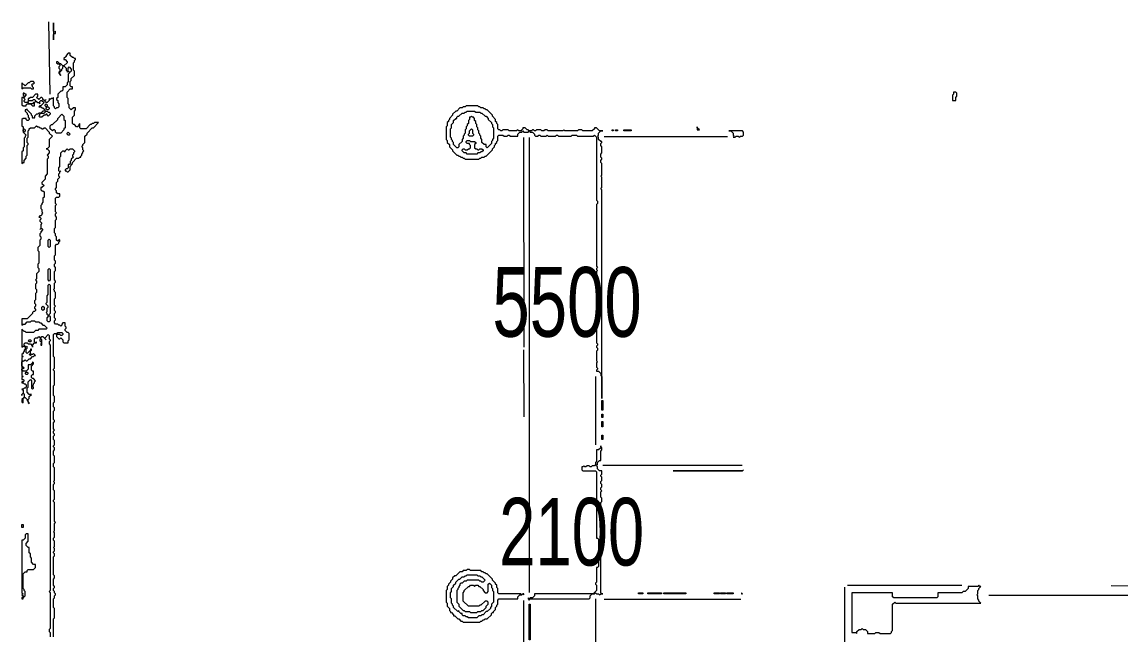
# Model space of a CAD drawing. Extents: x 25 to 4929, y 26 to 3478.
# Drawn here: x 25 to 1070, y 2147 to 2730 of the extents above; entities that cross this region are included whole.
import ezdxf

# ---------------------------------------------------------------- set-up
doc = ezdxf.new("R2010")
doc.units = 0
for name, color, linetype, lineweight in [('OCR_TEXT', 6, 'Continuous', 0), ('TRACE_CURVE', 6, 'Continuous', 0), ('TRACE_STRAIGHT', 5, 'Continuous', 0), ('TRACE_TEXT_SYMBOL', 6, 'Continuous', 0)]:
    doc.layers.add(name, color=color, linetype=linetype, lineweight=lineweight)
doc.styles.add('wqy-unicode', font='wqy-unicode.lff')

msp = doc.modelspace()

# ---------------------------------------------------------------- linework, layer by layer
at = {"layer": 'TRACE_CURVE', "color": 6}
for points in [[(69, 2700), (67, 2698), (67, 2697), (65, 2695), (65, 2694), (66, 2694), (68, 2692), (68, 2691), (65, 2688), (64, 2688), (62, 2690), (61, 2690), (59, 2692), (58, 2692), (58, 2691), (59, 2690), (60, 2690), (61, 2689), (61, 2688), (60, 2687), (60, 2686), (61, 2685), (61, 2683), (60, 2682), (60, 2681), (62, 2679), (61, 2680), (61, 2682), (63, 2684), (63, 2685), (64, 2686), (64, 2687), (65, 2688), (67, 2686), (67, 2684), (68, 2683), (68, 2682), (69, 2683), (70, 2682), (70, 2681), (69, 2680), (69, 2673), (68, 2672), (68, 2670), (66, 2668), (64, 2668), (64, 2665), (63, 2664), (62, 2664), (59, 2661), (59, 2658), (58, 2657), (58, 2656), (59, 2655), (59, 2653), (60, 2652), (60, 2649), (59, 2648), (58, 2648), (57, 2647), (56, 2648), (56, 2649), (55, 2650), (55, 2658)], [(76, 2694), (76, 2695), (75, 2695), (74, 2696), (73, 2696), (71, 2698), (71, 2700), (69, 2700)], [(80, 2601), (81, 2601), (81, 2602), (82, 2603), (82, 2604), (83, 2605), (83, 2606), (84, 2607), (83, 2608), (83, 2610), (82, 2611), (83, 2612), (83, 2613), (85, 2615), (85, 2621), (87, 2623), (87, 2624), (92, 2629), (93, 2629), (98, 2634), (94, 2634), (93, 2633), (92, 2633), (91, 2632), (90, 2632), (86, 2628), (81, 2628), (80, 2629), (80, 2633), (79, 2632), (79, 2631), (78, 2630), (77, 2630), (75, 2632), (74, 2632), (73, 2633), (73, 2639), (75, 2641), (75, 2645), (76, 2646), (76, 2648), (74, 2648), (72, 2646), (70, 2648), (70, 2651), (69, 2652), (69, 2657), (68, 2658), (68, 2663), (71, 2666), (73, 2666), (73, 2668), (72, 2668), (71, 2669), (71, 2673), (72, 2674), (72, 2676), (75, 2679), (75, 2683), (74, 2684), (74, 2691), (75, 2692), (75, 2693), (76, 2694)], [(55, 2658), (54, 2657), (53, 2657), (52, 2656), (51, 2657), (51, 2655), (49, 2653), (48, 2653), (47, 2654), (47, 2655), (48, 2656), (47, 2655), (46, 2655), (45, 2656), (45, 2657), (44, 2658), (43, 2658), (41, 2656), (39, 2658), (40, 2659), (40, 2661), (38, 2661), (35, 2658), (33, 2658), (32, 2657), (31, 2657), (31, 2654), (30, 2653), (28, 2653), (27, 2654), (27, 2655), (28, 2656), (27, 2657), (27, 2658), (29, 2660), (29, 2661), (28, 2661), (27, 2662), (26, 2662), (26, 2660), (27, 2659), (26, 2658), (25, 2658), (25, 2651), (26, 2650), (29, 2650), (29, 2651), (30, 2652), (33, 2652), (35, 2650), (37, 2650), (37, 2653), (38, 2654), (39, 2654), (40, 2653), (41, 2653), (42, 2652), (42, 2654), (43, 2655), (44, 2655), (46, 2653), (43, 2650), (42, 2650), (41, 2649)], [(41, 2649), (43, 2649), (44, 2648), (45, 2648), (47, 2646), (46, 2645), (45, 2645), (43, 2643), (41, 2643), (40, 2642), (39, 2642), (37, 2640), (37, 2639), (36, 2638), (35, 2639), (35, 2640), (34, 2641), (34, 2642), (30, 2646), (30, 2647), (29, 2646), (28, 2646), (28, 2645), (30, 2643), (30, 2642), (31, 2641), (31, 2639), (32, 2638), (32, 2637), (31, 2636), (30, 2636), (29, 2637), (29, 2638), (26, 2638), (25, 2637), (25, 2631), (26, 2630), (26, 2625), (29, 2622), (28, 2621), (28, 2620), (27, 2619), (27, 2611), (26, 2610), (26, 2607), (25, 2606), (25, 2595), (26, 2596), (27, 2596), (27, 2598), (29, 2600), (29, 2602), (30, 2603), (30, 2612), (31, 2613), (31, 2614), (30, 2615), (30, 2619), (31, 2620), (31, 2626), (32, 2627), (32, 2628), (33, 2629), (37, 2629)], [(448, 2650), (447, 2649), (445, 2649), (444, 2648), (442, 2648), (439, 2645), (438, 2645), (435, 2642), (435, 2641), (432, 2638), (432, 2637), (431, 2636), (431, 2635), (430, 2634), (430, 2631), (429, 2630), (429, 2618), (430, 2617), (430, 2615), (432, 2613), (432, 2611), (435, 2608), (435, 2607), (439, 2603), (440, 2603), (441, 2602), (442, 2602), (443, 2601), (444, 2601), (445, 2600), (446, 2600), (447, 2599), (460, 2599), (461, 2600), (462, 2600), (463, 2601), (465, 2601), (466, 2602), (467, 2602), (473, 2608), (473, 2609), (475, 2611), (475, 2612), (476, 2613), (476, 2614), (477, 2615), (477, 2616), (478, 2617), (478, 2621), (479, 2622), (483, 2622), (484, 2621), (487, 2621), (488, 2622), (489, 2622), (490, 2621), (497, 2621), (497, 2623), (499, 2625), (501, 2625), (502, 2626), (503, 2625), (507, 2625), (508, 2626)], [(507, 2627), (506, 2627), (504, 2629), (502, 2629), (502, 2628), (500, 2626), (498, 2626), (497, 2627), (496, 2626), (489, 2626), (488, 2627), (483, 2627), (482, 2626), (481, 2626), (480, 2627), (479, 2627), (478, 2628), (478, 2632), (477, 2633), (477, 2634), (476, 2635), (476, 2637), (473, 2640), (473, 2641), (468, 2646), (467, 2646), (466, 2647), (465, 2647), (464, 2648), (462, 2648), (461, 2649), (460, 2649), (459, 2650), (448, 2650)], [(440, 2610), (439, 2610), (436, 2613), (436, 2615), (435, 2616), (435, 2617), (434, 2618), (434, 2619), (433, 2620), (433, 2628), (434, 2629), (434, 2632), (436, 2634), (436, 2636), (438, 2638), (439, 2638), (439, 2639), (440, 2640), (441, 2640), (444, 2643), (446, 2643), (447, 2644), (448, 2644)], [(448, 2644), (449, 2645), (456, 2645), (457, 2644), (461, 2644), (462, 2643), (463, 2643), (466, 2640), (467, 2640), (469, 2638), (469, 2637), (472, 2634), (472, 2633), (473, 2632), (473, 2630), (474, 2629), (474, 2619), (473, 2618), (473, 2617), (472, 2616), (472, 2614), (468, 2610), (467, 2611), (467, 2613), (465, 2613), (463, 2615), (463, 2618), (462, 2619), (462, 2621), (461, 2622), (461, 2623), (460, 2624), (460, 2626), (459, 2627), (459, 2629), (458, 2630), (458, 2632), (457, 2633), (457, 2635), (456, 2636), (456, 2638), (455, 2639), (454, 2639), (453, 2640), (452, 2639), (451, 2639), (451, 2637), (450, 2636), (450, 2633), (449, 2632), (449, 2631), (448, 2630), (448, 2628), (447, 2627), (447, 2624), (446, 2623), (446, 2622), (445, 2621), (445, 2619), (444, 2618), (444, 2616), (441, 2613), (441, 2611), (440, 2610)], [(37, 2629), (39, 2631), (40, 2630), (41, 2630), (42, 2629), (43, 2629), (44, 2628), (45, 2628), (46, 2629), (47, 2629), (51, 2625), (51, 2624), (54, 2621), (51, 2618), (51, 2611), (49, 2609), (48, 2609), (49, 2609), (51, 2607), (51, 2605), (49, 2603), (50, 2602), (50, 2600), (49, 2599), (49, 2585), (47, 2583), (47, 2580), (44, 2577), (44, 2576), (46, 2574), (44, 2572), (43, 2572), (43, 2570), (44, 2569), (45, 2569), (46, 2568), (46, 2563), (45, 2562), (45, 2558), (44, 2557), (44, 2556), (43, 2555), (43, 2552), (44, 2551), (44, 2549), (45, 2548), (44, 2547), (44, 2546), (43, 2545), (42, 2545), (41, 2544), (42, 2544), (43, 2543), (43, 2542), (42, 2541), (42, 2540), (44, 2538), (43, 2537), (43, 2533), (42, 2532), (43, 2533), (44, 2533), (45, 2532), (43, 2530)], [(572, 2405), (572, 2401), (573, 2400), (573, 2399), (572, 2398), (572, 2397), (574, 2397), (576, 2395), (576, 2393), (577, 2392), (577, 2371), (577, 2570), (576, 2571), (577, 2572), (577, 2582), (576, 2583), (577, 2584), (577, 2595), (576, 2596), (576, 2598), (577, 2599), (577, 2600), (576, 2601), (576, 2604), (577, 2605), (577, 2611), (576, 2612), (576, 2614), (577, 2615), (577, 2616), (576, 2616), (574, 2618), (574, 2620), (573, 2621), (574, 2622), (574, 2624), (576, 2626), (578, 2626), (575, 2626), (572, 2629), (570, 2629), (570, 2628), (568, 2626), (559, 2626), (558, 2627), (555, 2627), (554, 2626), (542, 2626), (541, 2627), (540, 2626), (526, 2626), (525, 2627), (523, 2627), (522, 2626), (520, 2626), (519, 2627), (515, 2627), (514, 2626), (513, 2626), (512, 2627), (511, 2627), (510, 2626), (508, 2626), (507, 2627)], [(508, 2626), (509, 2625), (511, 2625), (513, 2623), (513, 2622), (514, 2621), (516, 2621), (517, 2622), (518, 2622), (519, 2621), (524, 2621), (525, 2622), (526, 2621), (533, 2621), (534, 2622), (535, 2622), (536, 2621), (548, 2621), (549, 2622), (553, 2622), (554, 2621), (569, 2621), (570, 2622), (572, 2620), (572, 2560), (573, 2559), (573, 2557), (572, 2556), (572, 2497), (573, 2496), (572, 2495), (572, 2494), (573, 2493), (572, 2492), (572, 2486), (573, 2485), (573, 2484), (572, 2483), (572, 2480), (573, 2479), (573, 2477), (572, 2476), (572, 2470), (573, 2469), (572, 2468), (572, 2454), (573, 2453), (573, 2452), (572, 2451), (572, 2449), (573, 2448), (573, 2446), (572, 2445), (572, 2424), (573, 2423), (573, 2422), (572, 2421), (572, 2420), (573, 2419), (573, 2417), (572, 2416), (572, 2407), (573, 2406), (572, 2405)], [(60, 2563), (61, 2564), (61, 2566), (59, 2566), (58, 2567), (58, 2569), (57, 2570), (57, 2571), (58, 2572), (58, 2577), (59, 2578), (59, 2580), (61, 2582), (60, 2583), (60, 2585), (61, 2586), (61, 2587), (62, 2588), (61, 2587), (60, 2588), (60, 2591), (61, 2592), (61, 2601), (62, 2602), (62, 2605), (64, 2607), (65, 2607), (66, 2606), (66, 2607), (68, 2609), (69, 2608), (70, 2608), (71, 2609), (73, 2609), (75, 2607), (75, 2606), (74, 2605), (74, 2604), (73, 2603), (73, 2602), (74, 2601), (72, 2599), (72, 2598), (71, 2597), (71, 2595), (70, 2594), (69, 2594), (69, 2591), (68, 2590), (67, 2590), (66, 2589), (66, 2588), (67, 2588), (68, 2587), (69, 2587), (71, 2589), (71, 2592), (72, 2593), (72, 2594), (73, 2595), (73, 2596), (77, 2600), (79, 2600), (80, 2601)], [(57, 2442), (56, 2443), (56, 2445), (57, 2446), (57, 2447), (56, 2448), (56, 2452), (57, 2453), (57, 2454), (56, 2455), (56, 2458), (57, 2459), (56, 2460), (56, 2466), (57, 2467), (57, 2472), (56, 2473), (56, 2474), (55, 2475), (56, 2476), (56, 2481), (57, 2482), (57, 2483), (56, 2484), (56, 2492), (57, 2493), (57, 2496), (56, 2497), (56, 2499), (57, 2500), (57, 2502), (56, 2503), (56, 2507), (57, 2508), (57, 2517), (58, 2518), (59, 2518), (60, 2519), (60, 2520), (61, 2521), (61, 2522), (60, 2523), (60, 2522), (59, 2521), (58, 2522), (58, 2525), (57, 2526), (57, 2528), (56, 2529), (56, 2533), (57, 2534), (57, 2541), (58, 2542), (58, 2544), (57, 2545), (57, 2547), (58, 2548), (57, 2549), (57, 2555), (58, 2556), (57, 2557), (57, 2562), (58, 2563), (60, 2563)], [(43, 2530), (43, 2529), (42, 2528), (42, 2526), (43, 2525), (43, 2523), (42, 2522), (42, 2517), (40, 2515), (40, 2512), (41, 2511), (41, 2500), (40, 2499), (40, 2496), (41, 2495), (41, 2492), (39, 2490), (39, 2485), (38, 2484), (39, 2483), (39, 2481), (38, 2480), (38, 2476), (39, 2475), (39, 2472), (38, 2471), (38, 2465), (37, 2464), (37, 2462), (38, 2461), (38, 2459), (37, 2458), (37, 2457), (38, 2456), (38, 2455), (37, 2454), (36, 2454), (35, 2453), (35, 2452), (30, 2447), (25, 2447), (25, 2441), (26, 2442), (28, 2442), (30, 2444), (33, 2444), (34, 2445), (37, 2445), (38, 2444), (41, 2444), (42, 2443), (43, 2443), (45, 2441), (46, 2441), (49, 2438), (48, 2437), (41, 2437), (40, 2436), (38, 2436), (36, 2434), (29, 2434), (28, 2435), (27, 2435), (25, 2437)], [(25, 2437), (25, 2420), (26, 2421), (27, 2421), (28, 2420), (28, 2418), (27, 2417), (27, 2416), (26, 2415), (26, 2414), (25, 2413), (25, 2412), (26, 2411), (25, 2410), (25, 2393), (26, 2392), (25, 2391), (25, 2389), (26, 2389), (27, 2388), (26, 2387), (25, 2387), (25, 2386), (26, 2386), (27, 2385), (28, 2385), (29, 2384), (29, 2382), (28, 2381), (27, 2381), (26, 2380), (25, 2380), (26, 2379), (26, 2376), (25, 2375), (25, 2374), (25, 2375), (26, 2376), (27, 2375), (27, 2372), (25, 2370), (25, 2368), (26, 2367), (26, 2371), (27, 2372), (28, 2372), (30, 2370), (30, 2369), (31, 2368), (31, 2367), (32, 2366), (32, 2367), (31, 2368), (31, 2370), (32, 2371), (32, 2373), (34, 2375), (32, 2375), (30, 2377), (30, 2381), (31, 2382), (31, 2387), (33, 2389), (34, 2388)], [(56, 2324), (55, 2325), (55, 2326), (56, 2327), (56, 2331), (55, 2332), (55, 2335), (56, 2336), (56, 2337), (55, 2338), (55, 2340), (56, 2341), (55, 2342), (55, 2348), (56, 2349), (56, 2350), (55, 2351), (55, 2359), (56, 2360), (56, 2362), (55, 2363), (55, 2367), (56, 2368), (56, 2373), (55, 2374), (55, 2383), (56, 2384), (56, 2397), (55, 2398), (55, 2399), (56, 2400), (56, 2410), (55, 2411), (55, 2432), (56, 2433), (57, 2433), (58, 2432), (58, 2430), (60, 2428), (61, 2428), (62, 2429), (64, 2427), (64, 2425), (65, 2424), (69, 2424), (69, 2426), (70, 2427), (70, 2433), (69, 2434), (68, 2434), (66, 2436), (66, 2437), (67, 2438), (67, 2439), (66, 2440), (66, 2443), (64, 2443), (63, 2442), (63, 2441), (62, 2440), (61, 2441), (60, 2441), (59, 2442), (57, 2442)], [(27, 2423), (28, 2424), (30, 2424), (31, 2423), (33, 2423), (35, 2421), (35, 2420), (35, 2422), (37, 2424), (39, 2424), (39, 2425), (38, 2424), (37, 2425), (37, 2428), (38, 2429), (40, 2429), (41, 2430), (43, 2428), (42, 2427), (42, 2426), (44, 2424), (43, 2423), (43, 2422), (44, 2422), (44, 2427), (43, 2428), (43, 2429), (44, 2430), (45, 2430), (48, 2427), (47, 2428), (47, 2429), (50, 2432), (51, 2431), (51, 2428), (52, 2427), (52, 2426), (51, 2425), (51, 2423), (52, 2422), (52, 2188), (51, 2187), (52, 2186), (52, 2152), (51, 2151), (51, 2149), (52, 2148), (52, 2144)], [(34, 2388), (34, 2381), (35, 2380), (36, 2381), (36, 2382), (35, 2383), (36, 2384), (36, 2385), (37, 2386), (37, 2387), (38, 2388), (36, 2390), (35, 2390), (34, 2391), (34, 2393), (35, 2394), (36, 2394), (36, 2397), (35, 2397), (34, 2398), (34, 2402), (36, 2404), (36, 2405), (35, 2406), (35, 2405), (33, 2403), (31, 2403), (31, 2399), (29, 2397), (26, 2397), (25, 2398), (25, 2399), (26, 2400), (27, 2400), (25, 2402), (25, 2406), (26, 2407), (27, 2407), (28, 2408), (29, 2407), (30, 2407), (32, 2409), (33, 2409), (35, 2411), (36, 2411), (37, 2412), (38, 2412), (36, 2414), (35, 2413), (34, 2413), (33, 2414), (33, 2416), (34, 2417), (34, 2418), (33, 2418), (33, 2417), (30, 2414), (29, 2415), (29, 2418), (30, 2419), (30, 2421), (29, 2420), (27, 2422), (27, 2423)], [(55, 2144), (55, 2161), (56, 2162), (56, 2171), (55, 2172), (55, 2180), (56, 2181), (56, 2183), (57, 2184), (57, 2185), (56, 2186), (56, 2187), (55, 2188), (55, 2190), (56, 2191), (56, 2192), (55, 2193), (55, 2199), (56, 2200), (56, 2202), (55, 2203), (55, 2220), (56, 2221), (56, 2223), (55, 2224), (55, 2225), (56, 2226), (56, 2228), (55, 2229), (56, 2230), (56, 2235), (55, 2236), (55, 2238), (56, 2239), (56, 2243), (55, 2244), (56, 2245), (56, 2252), (57, 2253), (56, 2254), (56, 2272), (55, 2273), (55, 2274), (56, 2275), (56, 2283), (55, 2284), (55, 2289), (56, 2290), (56, 2291), (55, 2292), (56, 2293), (56, 2305), (55, 2306), (55, 2309), (56, 2310), (56, 2316), (55, 2317), (55, 2321), (56, 2322), (56, 2324)]]:
    msp.add_lwpolyline(points, dxfattribs=at)
for points in [[(69, 2686), (70, 2687), (72, 2685), (72, 2683), (71, 2682), (70, 2682), (69, 2683)], [(35, 2655), (36, 2656), (37, 2656), (38, 2655), (38, 2654), (37, 2653), (36, 2653), (35, 2652), (32, 2652), (31, 2653), (31, 2654), (32, 2655)], [(47, 2651), (48, 2652), (49, 2651), (49, 2650), (48, 2649), (47, 2650)], [(48, 2648), (49, 2649), (50, 2649), (51, 2648), (51, 2647), (50, 2646), (49, 2646), (48, 2647)], [(48, 2645), (49, 2645), (50, 2644), (51, 2644), (52, 2643), (52, 2642), (50, 2640), (49, 2641), (49, 2642), (48, 2642), (47, 2641), (46, 2641), (44, 2639), (42, 2639), (41, 2640), (42, 2641), (42, 2642), (43, 2643), (46, 2643)], [(63, 2642), (65, 2640), (65, 2637), (66, 2636), (66, 2629), (65, 2628), (65, 2627), (62, 2624), (58, 2624), (57, 2625), (57, 2626), (56, 2627), (55, 2627), (54, 2626), (52, 2628), (52, 2631), (53, 2632), (54, 2632), (59, 2637), (59, 2638)], [(26, 2627), (27, 2628), (28, 2627), (28, 2626), (27, 2625), (26, 2626)], [(68, 2624), (69, 2625), (71, 2623), (70, 2622), (69, 2622), (68, 2623)], [(453, 2628), (454, 2627), (454, 2624), (455, 2623), (455, 2622), (454, 2621), (451, 2621), (450, 2622), (450, 2623), (451, 2624), (451, 2626)], [(448, 2616), (449, 2617), (451, 2617), (452, 2616), (456, 2616), (457, 2615), (457, 2614), (456, 2613), (456, 2610), (457, 2609), (458, 2609), (459, 2608), (460, 2608), (461, 2609), (463, 2609), (464, 2608), (464, 2607), (463, 2606), (462, 2606), (461, 2605), (459, 2605), (458, 2604), (449, 2604), (448, 2605), (446, 2605), (444, 2607), (444, 2608), (445, 2609), (446, 2609), (447, 2608), (449, 2608), (450, 2609), (451, 2609), (452, 2610), (452, 2612), (451, 2613), (451, 2614), (449, 2614), (448, 2615)], [(50, 2522), (51, 2523), (52, 2522), (52, 2516), (51, 2515), (50, 2516)], [(50, 2494), (51, 2495), (52, 2494), (52, 2484), (51, 2483), (50, 2484)], [(50, 2479), (51, 2480), (52, 2479), (52, 2452), (50, 2450), (49, 2451), (49, 2452), (48, 2453), (49, 2454), (49, 2457), (50, 2458), (50, 2459), (48, 2461), (48, 2462), (49, 2463), (49, 2469), (50, 2470)], [(44, 2458), (45, 2459), (46, 2458), (46, 2456), (45, 2455), (44, 2456)], [(51, 2450), (52, 2449), (52, 2445), (51, 2444), (50, 2444), (49, 2445), (49, 2448)], [(31, 2426), (32, 2427), (33, 2427), (34, 2426), (33, 2425), (32, 2425)], [(58, 2433), (59, 2434), (63, 2434), (64, 2433), (64, 2432), (63, 2431), (62, 2431), (61, 2432), (59, 2432)], [(32, 2413), (33, 2414), (34, 2413), (33, 2412)], [(28, 2395), (29, 2396), (30, 2396), (31, 2395), (30, 2394), (29, 2394)]]:
    msp.add_lwpolyline(points, close=True, dxfattribs=at)
at = {"layer": 'TRACE_STRAIGHT', "color": 5}
for p, q in [((50.2, 2729.9), (51.6, 2661.1)), ((502.4, 2619.9), (503, 2419.9)), ((508.2, 2186.1), (508.3, 2619.9)), ((579.4, 2620.8), (696.9, 2620.6)), ((502.6, 2417.4), (502.7, 2353.6)), ((571, 2392), (571, 2327)), ((578.1, 2307.5), (710.6, 2307.6)), ((807.2, 1108.6), (808.6, 2191.1)), ((811, 2193), (920, 2193)), ((1061.9, 2192.7), (1179.4, 2192.5)), ((502.4, 2178.6), (502.5, 2103.6)), ((571, 2180), (571, 2059)), ((579.4, 2179.7), (709.4, 2179.7)), ((945.6, 2183.7), (1214.4, 2183.6))]:
    msp.add_line(p, q, dxfattribs=at)
at = {"layer": 'TRACE_TEXT_SYMBOL', "color": 6}
for points in [[(55, 2729), (55, 2713), (55, 2718), (56, 2719), (57, 2719), (57, 2721), (56, 2720), (55, 2721)], [(33, 2673), (32, 2672), (31, 2672), (28, 2669), (25, 2672), (25, 2666), (26, 2667), (33, 2667), (34, 2666), (36, 2666), (36, 2667), (35, 2668), (35, 2669), (34, 2670), (35, 2671), (36, 2671), (37, 2672), (36, 2673)], [(912, 2663), (912, 2661), (911, 2660), (911, 2655), (914, 2655), (914, 2658), (915, 2659), (915, 2662), (914, 2663)], [(587, 2627), (588, 2627), (588, 2626), (587, 2626)], [(590, 2627), (592, 2627), (592, 2626), (590, 2626)], [(598, 2627), (605, 2627), (605, 2626), (598, 2626)], [(668, 2630), (668, 2627), (670, 2627), (668, 2629)], [(698, 2626), (700, 2626), (702, 2624), (702, 2622), (703, 2621), (702, 2620), (704, 2620), (705, 2621), (707, 2621), (708, 2620), (709, 2621), (711, 2621), (712, 2622), (712, 2625), (711, 2626)], [(577, 2369), (578, 2369), (578, 2360), (577, 2360)], [(577, 2356), (578, 2356), (578, 2353), (577, 2353)], [(577, 2349), (578, 2349), (578, 2344), (577, 2344)], [(577, 2336), (578, 2336), (578, 2332), (577, 2332)], [(712, 2303), (711, 2302), (645, 2302), (711, 2302)], [(25, 2251), (26, 2251), (26, 2248), (25, 2248)], [(29, 2242), (28, 2241), (28, 2238), (26, 2236), (25, 2236), (25, 2186), (26, 2185), (25, 2184), (26, 2183), (26, 2182), (25, 2181), (25, 2180), (26, 2180), (26, 2181), (28, 2183), (28, 2187), (27, 2188), (27, 2189), (26, 2190), (26, 2204), (28, 2206), (30, 2206), (30, 2207), (31, 2208), (36, 2208), (38, 2210), (38, 2213), (36, 2213), (34, 2215), (34, 2219), (33, 2220), (33, 2223), (32, 2224), (32, 2229), (31, 2229), (29, 2231), (29, 2233), (31, 2235), (31, 2242)], [(612, 2186), (616, 2186), (616, 2185), (612, 2185)], [(621, 2186), (634, 2186), (634, 2185), (621, 2185)], [(636, 2186), (657, 2186), (657, 2185), (636, 2185)], [(684, 2186), (689, 2186), (689, 2185), (684, 2185)], [(690, 2186), (695, 2186), (695, 2185), (690, 2185)], [(696, 2186), (702, 2186), (702, 2185), (696, 2185)], [(710, 2186), (710, 2185), (711, 2185)], [(936, 2193), (935, 2192), (926, 2192), (926, 2190), (923, 2187), (921, 2187), (920, 2186), (897, 2186), (897, 2182), (896, 2181), (855, 2181), (854, 2182), (854, 2186), (815, 2186), (815, 2148), (819, 2148), (820, 2147), (820, 2149), (822, 2151), (824, 2151), (825, 2152), (826, 2151), (828, 2151), (830, 2149), (830, 2147), (837, 2147), (838, 2148), (841, 2148), (842, 2147), (852, 2147), (853, 2148), (853, 2149), (854, 2150), (854, 2175), (856, 2177), (857, 2176), (938, 2176), (936, 2178), (936, 2179), (935, 2180), (935, 2183), (934, 2184), (935, 2185), (935, 2188), (936, 2189), (936, 2190), (938, 2192), (937, 2192)], [(508, 2175), (509, 2175), (509, 2141), (508, 2141)]]:
    msp.add_lwpolyline(points, close=True, dxfattribs=at)
for points in [[(576, 2326), (576, 2324), (574, 2322), (572, 2322), (572, 2311), (571, 2310), (571, 2308), (570, 2307), (568, 2307), (567, 2306), (566, 2306), (565, 2307), (563, 2307), (562, 2306), (561, 2306), (560, 2307), (559, 2306), (558, 2306), (558, 2303), (559, 2302), (571, 2302), (572, 2301), (572, 2238), (573, 2238), (574, 2237), (574, 2211), (573, 2210), (572, 2210), (572, 2196), (571, 2195), (571, 2194), (572, 2193), (572, 2188), (569, 2185), (513, 2185), (513, 2183), (511, 2181), (509, 2181), (508, 2180), (507, 2181), (507, 2180), (508, 2179), (509, 2180), (565, 2180), (566, 2181), (566, 2183), (568, 2185), (570, 2185), (571, 2186), (572, 2185), (574, 2185), (575, 2184), (576, 2185), (578, 2185), (577, 2185), (576, 2186), (576, 2272), (577, 2273), (577, 2276), (576, 2277), (576, 2282), (577, 2283), (576, 2284), (576, 2286)], [(576, 2286), (577, 2287), (577, 2289), (576, 2290), (576, 2292), (577, 2293), (577, 2296), (576, 2297), (576, 2298), (577, 2299), (577, 2302), (575, 2302), (573, 2304), (573, 2306), (572, 2307), (573, 2308), (573, 2310), (575, 2312), (576, 2312), (576, 2321), (577, 2322), (577, 2324), (576, 2325), (576, 2326)], [(449, 2208), (448, 2207), (445, 2207), (444, 2206), (442, 2206), (438, 2202), (437, 2202), (435, 2200), (435, 2199), (433, 2197), (433, 2196), (431, 2194), (431, 2193), (430, 2192), (430, 2189), (429, 2188), (429, 2177), (430, 2176), (430, 2173), (432, 2171), (432, 2169), (433, 2168), (433, 2167), (434, 2167), (436, 2165), (436, 2164), (437, 2164), (440, 2161), (441, 2161), (443, 2159), (444, 2159), (445, 2158), (461, 2158), (462, 2159), (463, 2159), (464, 2160), (465, 2160), (466, 2161), (468, 2161), (472, 2165), (472, 2166), (473, 2167), (474, 2167), (474, 2168), (476, 2170), (476, 2172), (477, 2173), (477, 2174), (478, 2175), (478, 2179), (479, 2180), (497, 2180), (497, 2182), (499, 2184), (501, 2184), (502, 2185), (503, 2184), (503, 2185), (502, 2185), (501, 2184), (500, 2185), (479, 2185), (478, 2186), (478, 2190)], [(478, 2190), (477, 2191), (477, 2193), (476, 2194), (476, 2195), (473, 2198), (473, 2199), (468, 2204), (467, 2204), (466, 2205), (465, 2205), (464, 2206), (463, 2206), (462, 2207), (452, 2207), (451, 2208), (449, 2208)], [(466, 2186), (468, 2186), (469, 2187), (469, 2194), (470, 2195), (472, 2193), (472, 2191), (473, 2190), (473, 2188), (474, 2187), (474, 2177), (472, 2175), (472, 2173), (471, 2172), (471, 2171), (468, 2168), (467, 2168), (464, 2165), (463, 2165), (462, 2164), (460, 2164), (458, 2162), (450, 2162), (449, 2163), (448, 2163), (447, 2164), (445, 2164), (444, 2165), (444, 2166), (443, 2166), (441, 2168), (441, 2169), (440, 2168), (436, 2172), (436, 2173), (435, 2174), (435, 2175), (434, 2176), (434, 2180), (433, 2181), (433, 2186), (434, 2187), (434, 2190), (436, 2192), (436, 2193), (438, 2195), (438, 2196), (441, 2199), (442, 2199), (444, 2201), (446, 2201), (447, 2202), (448, 2202)], [(448, 2202), (449, 2203), (458, 2203), (459, 2202), (461, 2202), (462, 2201), (463, 2201), (466, 2198), (464, 2196), (463, 2196), (462, 2197), (461, 2197), (460, 2198), (449, 2198), (448, 2197), (446, 2197), (444, 2195), (443, 2195), (442, 2194), (442, 2193), (441, 2192), (441, 2191), (440, 2190), (440, 2189), (439, 2188), (439, 2177), (441, 2175), (441, 2173), (445, 2169), (446, 2169), (447, 2168), (451, 2168), (452, 2167), (458, 2167), (459, 2168), (462, 2168), (463, 2169), (464, 2169), (467, 2172), (467, 2173), (469, 2175), (469, 2177), (468, 2178), (466, 2178), (462, 2174), (461, 2174), (460, 2173), (450, 2173), (445, 2178), (445, 2186), (446, 2187), (446, 2188), (450, 2192), (451, 2192), (452, 2193), (455, 2193), (456, 2192), (457, 2193), (459, 2193), (460, 2192), (461, 2192), (464, 2189), (464, 2188), (466, 2186)]]:
    msp.add_lwpolyline(points, dxfattribs=at)

# ---------------------------------------------------------------- texts
at = {"layer": 'OCR_TEXT', "color": 6, "style": 'wqy-unicode', "width": 0.72}
for s, height, p in [('5500', 66.38, (472.9, 2429.9)), ('2100', 64.43, (479.4, 2211.9))]:
    msp.add_text(s, height=height, dxfattribs=at).set_placement(p)

doc.saveas('drawing.dxf')
